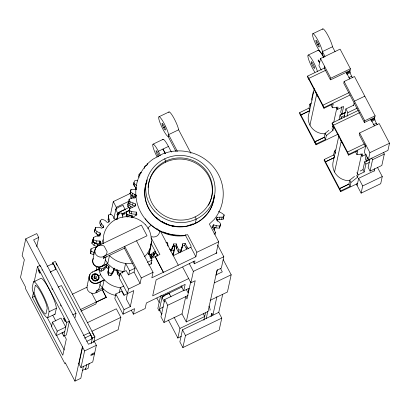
<?xml version="1.0" encoding="UTF-8"?>
<svg xmlns="http://www.w3.org/2000/svg" width="410" height="410" viewBox="0 0 410 410"><rect width="100%" height="100%" fill="white"/><g stroke="black" fill="none" stroke-linecap="round" stroke-linejoin="round"><path stroke-width="0.61" d="M136.412 189.282L131.036 189.522L130.488 191.654L132.563 193.315L136.166 195.165L135.679 197.476L130.908 198.404L129.145 199.25L129.124 201.351L135.408 203.898L135.402 205.938L129.539 208.751L129.073 210.899L129.427 213.077L131.277 213.841L135.941 214.271L136.187 215.522M135.408 203.898L134.941 206.046L128.658 203.498L129.145 199.25M108.865 222.138L108.112 220.119L108.717 214.937L110.992 214.092L113.426 216.506L114.482 219.094L116.788 219.191M108.112 220.119L108.717 214.937M122.795 217.305L122.549 214.948L121.616 213.051L119.166 212.918L117.849 215.511L117.26 219.073M126.792 211.591L126.644 213.979L127.556 214.553L127.09 216.695L126.177 216.126L126.792 211.591L129.375 210.617M117.849 215.511L117.614 218.699L117.286 219.14M311.277 103.059L309.857 104.181L308.996 108.137L299.695 112.606L300.894 114.897L300.725 115.697L316.002 144.802L338.199 134.137M328.922 130.293L325.135 133.286L324.279 137.242L314.972 141.711L314.798 142.511M335.882 149.922L334.457 151.039L333.602 154.995L324.295 159.47L325.499 161.76L325.325 162.56L340.602 191.66L357.679 183.46M354.476 176.408L349.74 180.144L348.879 184.1L339.572 188.569L339.403 189.369M156.963 256.214L157.209 254.436M157.184 255.85L157.348 254.661M173.204 255.696L174.773 245.554L173.43 255.302M149.681 250.53L148.881 254.723C151.987 244.76 153.355 232.87 145.381 224.7M170.867 251.11L172.364 248.767L173.691 243.899L176.397 243.935L175.931 246.082L176.587 248.68L178.401 252.145L180.59 251.93L181.804 248.527L182.763 243.791L185.156 243.407L186.965 246.846L188.569 248.849M112.668 273.49L114.098 268.145L112.668 273.49L110.802 275.74L108.435 275.11L107.932 273.07L109.142 266.838L108.635 266.157L106.861 265.183L106.374 265.326L105.877 267.607L103.679 270.026L101.019 271.333L99.107 269.826L99.507 267.776M307.623 76.101L307.449 76.901L308.648 79.192L308.822 78.392L307.623 76.101L324.694 67.896M345.348 112.74L341.909 114.39L343.626 106.467L337.517 109.403L338.014 107.118L332.377 107.779L333.233 103.822L323.931 108.296L322.726 106.005L322.901 105.206L308.822 78.392L325.899 70.192M332.223 122.959L332.049 123.758L333.253 126.049L333.427 125.255L332.223 122.959L358.401 110.382M366.007 154.396L362.117 156.261L362.614 153.981L356.977 154.642L357.838 150.685L348.531 155.154L347.326 152.863L347.501 152.064L333.427 125.255L359.606 112.673M97.672 245.744L97.867 244.785L97.57 244.375L94.49 243.058L92.347 240.988L93.224 238.784M108.609 217.838L109.736 220.862L109.619 221.395L107.999 222.317L107.143 222.394L105.109 220.421L101.885 219.145L100.168 220.805L101.28 223.522L103.679 226.412L101.839 228.293L99.164 227.268L95.709 227.345L94.833 229.544L96.97 231.614L100.055 232.936L100.353 233.341L99.958 235.258L99.451 235.929L96.596 236.042L93.495 237.477L92.727 241.07M330.465 79.888L330.829 78.172L320.507 58.543L340.095 49.128L350.412 68.762L349.858 71.284L350.166 72.719A4.515 0.753 64.3 0 0 351.365 75.609L351.985 76.788A4.515 0.753 64.3 0 0 352.518 77.685M370.291 119.674L364.393 122.513L364.756 120.791L344.123 81.503L354.486 76.526L375.114 115.815L374.561 118.336L374.868 119.771A4.515 0.753 64.3 0 0 376.067 122.662L376.687 123.84A4.515 0.753 64.3 0 0 377.22 124.737M36.726 246.671L38.74 237.405L36.731 233.587L25.763 238.861L22.14 255.538L24.349 259.74L20.5 277.452L25.645 287.246L25.394 288.389L65.016 363.86L65.267 362.717L74.933 381.126L80.806 378.302L83.461 366.084M33.451 281.947L32.18 287.794A17.399 2.896 64.3 0 0 39.175 306.506A17.399 2.896 64.3 0 0 47.821 317.586L55.089 314.091L56.36 308.248A17.399 2.896 64.3 0 0 49.369 289.537A17.399 2.896 64.3 0 0 40.718 278.457L33.451 281.947A17.399 2.896 64.3 0 1 42.102 293.027A17.399 2.896 64.3 0 1 49.092 311.738L47.821 317.586M61.987 332.782L63.76 336.164L66.425 334.883L69.403 321.179L40.124 265.419L37.464 266.7L34.486 280.399L35.075 281.526M64.529 335.816L66.297 339.188L62.807 355.265L32.39 297.327L33.461 292.381M50.64 272.491L50.912 271.251M52.388 264.45L52.793 262.595L55.299 261.39L94.92 336.856L93.711 342.422M56.242 335.641L57.215 331.167L65.733 327.072L61.003 318.058L52.48 322.152L51.511 326.632L56.242 335.641L64.765 331.552M63.76 336.164L66.738 322.46L37.464 266.7M75.05 317.673L76.004 313.286L61.428 285.524L58.128 287.108M97.078 246.661L93.992 245.339L91.855 243.268L92.347 240.988M100.353 233.341L99.855 235.627L96.478 233.9L94.341 231.829L94.833 229.544M96.396 247.394L94.11 247.481L91.01 248.916L90.513 251.202L90.651 253.57L93.46 254.625L93.957 252.345L95.058 252.334M95.212 229.626L95.709 227.345M90.651 253.57L91.143 251.284L91.01 248.916M93.629 239.845L96.442 240.901L100.235 241.157L99.743 243.437L95.945 243.186L93.131 242.125L93.629 239.845L93.495 237.477M93.992 245.339L94.49 243.058M96.478 233.9L96.97 231.614M100.168 220.805L99.671 223.091L100.783 225.808L102.684 227.765M95.945 243.186L96.442 240.901M87.222 285.514L89.334 275.776M95.094 249.265L92.978 259.002A6.196 5.971 12.3 0 0 96.96 266.592A6.196 5.971 12.3 0 0 104.745 262.851L106.082 256.537M95.228 249.869C95.325 246.856 97.77 244.673 100.486 243.822L100.67 243.007L100.235 241.157M98.543 236.109L98.795 234.966L99.937 236.139M100.783 225.808L101.28 223.522M97.201 246.092L97.57 244.375M99.558 235.222L100.055 232.936M97.621 245.928L97.867 244.785M92.404 272.337L92.481 271.963L98.538 269.057L98.456 269.426L94.602 271.282M99.256 243.156L99.753 240.87M103.192 227.586L103.561 225.874M103.428 227.55L103.679 226.412M100.419 244.15L100.67 243.007M94.162 278.651L94.7 276.186L93.588 274.064M94.9 279.179L95.299 277.334M110.485 214.522L113.293 201.592L130.021 193.556M74.933 381.126L82.4 346.732M99.107 269.826L99.604 267.54L101.511 269.052L101.019 271.333M78.976 363.793L82.6 347.116M98.569 276.094L98.651 275.725L100.629 274.772C104.627 281.983 112.125 286.944 120.35 287.661L123.789 286.011M100.696 281.327L99.363 287.646A6.196 5.971 12.3 0 1 96.294 291.085L95.925 292.801L94.402 293.309A6.196 5.971 12.3 0 1 87.222 285.509M102.372 288.066L104.171 279.789L98.118 282.7L98.036 283.069L104.089 280.163M93.316 258.418A6.196 5.971 12.3 0 0 101.598 266.664L101.68 266.295L107.733 263.384L105.252 259.873M124.404 248.199L134.9 268.191L134.07 272.014L128.371 274.751L126.162 270.549L120.284 273.373L119.295 277.939L127.515 293.601L128.509 289.035L140.087 283.469L141.286 277.934L124.773 246.482L124.404 248.199L103.422 258.274L103.791 256.563A6.196 5.971 12.3 0 0 106.861 253.124L107.123 251.74L104.191 246.159L102.874 245.534A6.196 5.971 12.3 0 0 98.159 245.831L96.832 246.692M93.998 352.902L94.5 353.861L92.737 361.968L80.98 367.611L84.603 350.934L69.054 321.317M113.831 218.699L116.302 207.322L113.293 201.592M103.679 270.026L104.176 267.745L106.374 265.326M105.877 267.607L106.364 267.469L106.861 265.183M116.835 219.232L118.27 212.616L129.212 207.363M128.668 274.992L129.565 270.851L125.629 263.353L123.83 271.63L118.208 270.549L112.504 267.848L107.697 263.82L109.49 255.543C113.939 260.114 119.884 262.861 126.213 263.471A24.226 23.36 12.3 0 0 132.507 263.071M118.92 214.061L119.166 212.918M86.648 364.603L85.562 369.605L88.068 368.4L89.144 363.455M91.204 343.626L92.414 338.06L52.793 262.595M108.645 269.124L108.137 268.442L108.635 266.157M107.927 271.789L109.142 266.838M107.932 273.07L108.419 269.508M108.435 275.11L108.932 272.824L108.43 270.784M110.802 275.74L111.3 273.455L113.16 271.205M96.288 302.196L106.257 297.404L102.285 289.481M38.74 237.405L33.646 239.855L88.478 344.292L94.351 341.468L96.36 345.287L94.746 352.718L92.788 353.656A2.204 0.456 -27.7 0 0 90.702 355.168A2.204 0.456 -27.7 0 0 92.537 354.799L94.5 353.861M136.166 195.165L135.7 197.312L132.097 195.462L130.021 193.802L130.488 191.654M128.304 201.93L127.336 206.414L129.965 208.352L130.431 206.209L127.802 204.267M131.036 189.522L130.021 193.802M113.601 270.431L114.021 270.072L114.39 268.36M128.658 203.498L129.124 201.351M126.177 216.126L126.644 213.979M128.33 207.265L128.796 205.118M136.299 187.836L134.337 186.191L133.465 184.531L133.932 182.383L134.885 180.564L137.739 180.82M129.78 204.185L130.247 202.038M132.097 195.462L132.563 193.315M132.025 196.487L131.559 198.635L130.472 196.995L130.939 194.847L132.025 196.487L134.29 198.312M134.337 186.191L134.803 184.044L133.932 182.383M117.644 270.052L118.387 272.312L119.71 273.988L119.213 276.268C117.501 274.556 116.476 271.943 117.106 269.555M129.427 213.077L129.893 210.93L129.539 208.751M135.818 187.165L135.464 188.779L135.818 189.563M133.952 196.559L134.418 194.417M117.342 273.429L117.834 271.143M141.635 172.851L140.568 172.666L139.087 174.219L138.621 176.367L139.139 177.356M132.558 205.184L133.024 203.037M136.115 189.415L136.345 188.344M117.89 274.597L118.387 272.312M131.277 213.841L131.743 211.693L129.893 210.93M140.338 173.737L140.568 172.666M131.456 217.361L131.707 216.219L129.504 215.147L127.213 216.992M132.271 217.566L132.62 215.957L127.556 214.553M123.041 314.198L124.035 309.632L130.303 306.618L133.783 290.587L123.897 295.349L121.688 291.151L115.815 293.975L114.82 298.541L123.041 314.198L134.618 308.638L133.419 314.173L145.171 308.525L146.375 302.99L185.151 284.361L183.747 290.808L189.036 288.266L188.046 292.837L186.258 289.434M144.233 168.484L144.699 166.337L146.98 165.245M122.477 272.527L122.723 271.384M135.941 214.271L136.407 212.124L131.743 211.693M119.32 292.391L120.35 287.661L124.286 295.164M87.268 322.747L116.337 308.786L120.847 317.381L118.167 329.712L93.664 341.484M127.633 292.817L126.29 298.982L130.303 306.618M165.517 162.252L165.768 161.099L164.605 158.885M149.793 249.931L151.592 241.659M155.149 251.058L150.598 254.63L150.132 256.778L155.072 252.842L155.421 251.227M151.075 256.291L151.541 254.144M154.903 253.452A6.196 5.971 12.3 0 1 151.833 256.891L151.756 257.265L150.101 258.054M151.039 264.245L151.941 260.104L148 252.606M153.14 254.671L153.607 252.524M216.116 253.59L218.679 241.792L209.372 224.06L214.163 219.509A43.803 42.24 12.3 0 0 214.24 167.998A43.803 42.24 12.3 0 0 162.821 153.847L152.925 159.213A43.803 42.24 12.3 0 0 139.072 208.746A43.803 42.24 12.3 0 0 185.151 235.232L187.595 234.638L196.856 252.273L195.877 256.768L163.39 272.373L155.195 256.604L150.921 258.654M136.53 240.839L153.043 272.291L151.838 277.821L163.416 272.26L155.195 256.604M167.229 245.016L167.695 242.869L165.886 242.336M167.531 244.755L167.762 243.683M160.602 295.835L157.86 308.458L159.126 310.867L160.274 310.314M170.688 251.038L171.037 249.429L172.83 246.62M159.126 310.867L162.257 296.44L161.75 295.477M172.364 248.767L173.691 243.899M172.533 254.953L172.876 253.37L173.743 255.02M173.266 255.85L173.502 254.779M183.716 290.408L164.717 299.536L160.971 316.781L163.979 322.506L182.004 313.85L185.745 296.604L186.986 298.967L190.722 281.752M176.587 248.68L177.053 246.533L176.397 243.935M178.401 252.145L178.868 249.997L177.053 246.533M163.979 322.506L167.721 305.265L164.717 299.536M180.59 251.93L182.271 246.379L181.804 248.527M181.071 251.007L181.538 248.86M182.763 243.791L182.296 245.938L184.69 245.554L185.156 243.407M195.877 256.768L190.865 247.22L191.111 246.077L185.571 235.524L185.771 234.612M186.965 246.846L186.499 248.993L184.69 245.554M195.329 223.245L196.226 219.114L195.063 216.9M181.312 336.374L177.858 338.035L179.944 328.42L174.024 317.14M194.33 263.886L194.991 260.852L156.159 279.84L152.674 295.871L188.579 278.626M217.654 245.016L223.814 256.747L221.333 268.166L217.023 270.236L208.075 311.457L186.248 321.937L195.201 280.722L190.891 282.792L193.371 271.374L189.266 263.548M218.761 312.374L182.481 329.804L179.862 341.853L182.87 347.583L219.155 330.152L221.769 318.104L218.761 312.374L222.671 294.37M182.87 347.583L185.489 335.534L182.481 329.804M212.411 227.755L213.046 226.914L213.513 224.767L216.311 225.731L219.734 226.033L220.693 224.219L219.816 222.558L216.229 219.555L217.08 217.274L223.583 217.08L224.132 214.948L222.056 213.287L218.458 211.437M217.08 217.274L216.613 219.422L223.117 219.222L224.132 214.948M213.046 226.914L215.844 227.878L216.311 225.731M217.561 221.333L217.93 219.622L216.818 220.16M215.065 234.53L215.532 232.383L213.718 228.918L211.929 226.868L213.513 224.767M219.437 219.534L219.903 217.387M215.844 227.878L219.273 228.18L219.734 226.033M221.631 219.35L222.097 217.203M220.693 224.219L220.226 226.366L219.273 228.18M223.117 219.222L223.583 217.08M203.873 320.287L205.487 312.851M206.209 318.667L207.814 311.277M216.152 275.243L217.361 269.683M211.227 316.3L211.883 313.291L212.882 315.198L216.931 296.568M223.204 259.597L231.178 274.782L227.432 292.022L210.161 300.32M299.695 112.606L299.52 113.406L300.725 115.697M320.507 58.543L318.949 65.718L321.24 70.084M314.321 88.611L308.966 113.288A16.092 15.513 12.3 0 0 325.243 133.814M309.95 125.158L316.648 94.315M316.002 144.802L316.177 144.002L314.972 141.711M323.931 108.296L324.105 107.497L322.901 105.206L349.079 92.624M331.418 104.36L331.172 105.488L332.377 107.779M316.177 144.002L325.484 139.533L326.339 135.577L332.966 130.344L333.463 128.063L332.5 126.229M324.295 159.47L324.12 160.269L325.325 162.56M332.643 127.295L333.181 124.824M333.714 122.359L336.794 108.168M339.034 119.787L340.095 114.908L345.22 112.448M341.894 106.615L340.705 112.099L341.909 114.39M340.9 119.028L341.299 117.198L340.095 114.908M338.926 135.474L333.566 160.146A16.092 15.513 12.3 0 0 349.843 180.672M344.072 117.347L345.902 108.932L353.738 105.17M334.555 172.015L341.253 141.173M347.07 116.261L347.854 112.653L345.902 108.932M353.604 105.462L354.137 102.997M340.602 191.66L340.777 190.86L339.572 188.569M348.531 155.154L348.705 154.355L347.501 152.064L364.577 143.859M356.018 151.218L355.772 152.351L356.977 154.642M340.777 190.86L350.084 186.391L350.945 182.435L357.571 177.207L358.068 174.921L356.864 172.63M357.243 174.153L361.4 155.031M377.374 167.229L382.263 176.541L380.705 183.716L361.118 193.136L357.11 185.494L358.663 178.319L374.335 170.791M365.541 146.703L364.346 152.177L368.359 159.813L387.942 150.403L389.5 143.228L379.188 123.574L359.606 132.983L359.227 134.68L365.541 146.703L365.904 145.002L359.606 132.983M358.068 174.921L364.177 171.985L362.973 169.694L364.695 161.771L367.544 160.402M366.232 154.693L365.305 158.962L366.509 161.253L369.948 159.598M364.177 171.985L365.899 164.061L364.695 161.771M366.509 161.253L367.437 156.984M361.118 193.136L362.676 185.955L358.663 178.319M368.359 159.813L369.917 152.638L365.904 145.002M369.948 158.993L368.124 167.403L370.076 171.124L381.833 165.476L384.313 154.058L383.447 152.412M370.076 171.124L372.557 159.705L371.721 158.111M374.115 171.149L374.653 168.684M324.52 66.179L324.151 67.875L330.178 79.345M344.123 81.503L343.744 83.199L349.771 94.674M122.267 273.06L122.703 271.379M210.924 316.141L211.883 313.291M94.341 231.829L94.992 230.179M91.855 243.268L92.511 241.618M147.81 228.647L149.322 226.54L150.649 225.674A6.196 5.971 12.3 0 1 151.649 225.295M150.455 247.65L147.743 253.119L144.474 256.798M133.465 184.531L133.942 183.624M214.051 233.936L215.532 232.383M132.584 217.459L136.899 214.63L136.407 212.124M101.511 269.052L104.176 267.745M312.866 33.702L322.911 28.874M159.034 116.742L169.074 111.915M317.34 44.634L319.011 43.829M308.233 55.053L318.278 50.225M163.503 127.674L165.179 126.869M322.583 29.289A11.019 1.835 64.3 0 1 326.898 33.605A11.019 1.835 64.3 0 1 332.243 45.679L332.479 46.766L322.434 51.593L325.022 56.518M168.746 112.33A11.019 1.835 64.3 0 1 173.061 116.65A11.019 1.835 64.3 0 1 178.411 128.719L178.642 129.806L168.597 134.634L177.422 151.439M153.079 144.146L163.124 139.323M158.383 151.254L168.428 146.426L171.4 152.089M330.829 78.172L350.412 68.762M331.024 79.622L345.568 72.637M346.127 72.365L350.048 70.484M346.496 72.898L349.858 71.284M346.563 73.441L349.92 71.822M346.804 74.333L350.166 72.719M348.874 77.546L351.678 76.204M300.894 114.897L309.652 110.69M309.965 110.644L300.884 115.01L314.962 141.819L324.607 137.186M116.302 207.322L128.965 201.233M324.105 107.497L350.284 94.92M354.435 101.157L364.797 96.181M121.837 213.917L129.319 210.32M347.854 112.653L357.371 108.081M341.299 117.198L344.738 115.548M333.463 128.063L334.575 127.525M47.053 266.397L52.818 263.63M98.159 245.831L141.383 225.064L147.021 235.796L102.274 257.06A6.196 5.971 12.3 0 1 96.827 246.697M364.756 120.791L375.114 115.815M50.363 271.938L55.555 269.447M370.83 119.418L374.75 117.537M370.64 120.217L374.561 118.336M371.265 120.489L374.622 118.874M371.506 121.386L374.868 119.771M373.577 124.599L376.38 123.256M32.39 297.327L34.527 296.302M101.598 266.664L107.651 263.758M325.499 161.76L334.258 157.553M333.996 157.778L325.484 161.868L339.562 188.677L349.207 184.044M348.705 154.355L365.781 146.155M150.183 257.685L151.833 256.891M369.917 152.638L389.5 143.228M155.17 256.716L159.895 254.446L151.126 237.749M129.565 270.851L135.305 268.094M147.349 262.308L151.941 260.104M49.092 311.738L56.36 308.248M148.676 264.998L151.526 263.625L150.972 262.574M96.294 291.085L102.536 288.092M372.557 159.705L384.313 154.058M103.863 288.983L95.925 292.801A6.196 5.971 12.3 0 0 97.252 291.93M173.286 255.666L190.865 247.22M365.899 164.061L369.338 162.406M360.195 171.026L362.973 169.694M141.286 277.934L153.043 272.291M196.856 252.273L218.679 241.792M80.247 309.678L106.313 297.153M72.708 314.87L76.004 313.286M80.934 311.154L95.904 303.959L96.34 301.944L91.737 293.17M66.738 322.46L69.403 321.179M362.676 185.955L382.263 176.541M193.371 271.374L223.814 256.747M162.257 296.44L182.409 286.754M91.784 331.341L120.847 317.381M83.168 335.693L89.513 332.643L90.805 335.098A3.218 0.538 64.3 0 1 92.045 338.188A3.218 0.538 64.3 0 1 91.527 338.496M84.46 338.147L90.805 335.098M215.957 274.92L222.292 271.876L220.524 268.509M92.414 338.06L94.92 336.856M86.797 341.335L91.989 338.844M167.721 305.265L188.041 295.502M214.481 282.803L231.178 274.782M84.603 350.934L96.36 345.287M82.349 370.404L85.741 368.774A3.218 0.538 64.3 0 1 85.459 368.815M179.944 328.42L204.687 316.53L203.211 313.712M185.489 335.534L221.769 318.104M72.206 294.308L87.13 287.143M185.571 235.524C170.909 237.892 155.621 231.583 146.267 220.139A41 39.529 12.3 0 1 145.16 218.653M178.868 249.997L181.056 249.782M173.225 246.046L175.931 246.082M114.021 270.072L116.855 270.692M169.468 249.167L171.037 249.429M116.05 295.461C109.434 294.447 103.356 290.27 99.896 284.55M108.932 272.824L111.3 273.455M91.143 251.284L93.957 252.345M155.072 252.842L156.179 253.344M130.431 206.209L132.415 207.147M149.137 253.857L150.598 254.63M106.364 267.469L108.137 268.442M150.588 244.201L151.474 244.821M134.803 184.044L136.766 185.689M312.271 100.132L311.697 99.041L313.255 91.866L313.824 92.957M350.058 95.217L364.393 122.513M356.249 183.859L357.11 185.494M345.958 71.745L349.771 79.007M370.855 119.161L374.371 125.865M332.479 46.766L335.067 51.691M322.014 53.536L324.023 57.364M319.61 62.771L318.129 59.952A11.019 1.835 64.3 0 1 319.405 62.52M336.313 107.112L337.517 109.403M360.913 153.97L362.117 156.261M308.689 79.074L322.762 105.882M333.289 125.931L347.367 152.745M332.008 128.514L332.966 130.344M356.608 175.372L357.571 177.207M309.857 104.181L310.821 106.016M325.135 133.286L326.339 135.577M334.457 151.039L335.662 153.33M349.74 180.144L350.945 182.435M308.996 108.137L309.719 109.511M324.279 137.242L325.484 139.533M333.602 154.995L334.565 156.83M348.879 184.1L350.084 186.391M178.642 129.806L190.993 153.34M168.177 136.576L176.115 151.7M165.358 153.571L162.98 149.045A11.019 1.835 64.3 0 1 165.189 153.694M216.695 252.534L216.89 252.898L194.278 263.758L193.125 261.559M147.123 163.498L147.713 164.615M139.087 174.219L139.866 175.7M182.675 267.146L190.891 282.792M160.433 231.178L178.299 265.214M181.107 285.78L183.747 290.808M151.116 243.504L157.548 255.748M182.004 313.85L186.248 321.937M123.169 205.717L125.373 209.92M169.376 293.734L171.031 296.886M118.27 212.616L119.028 214.061M115.892 209.715L118.1 213.912M162.104 297.727L164.308 301.929A4.167 0.861 -27.7 0 1 164.43 301.37M156.84 297.998L159.208 302.513M168.387 319.99L177.858 338.035M159.439 310.001L161.642 314.198A4.167 0.861 -27.7 0 1 162.191 313.204M134.07 272.014L140.087 283.469M120.284 273.373L128.509 289.035M131.354 310.242L133.419 314.173M115.815 293.975L124.035 309.632M102.228 289.732L106.257 297.404M95.904 278.477L97.016 280.599M92.035 353.845L92.537 354.799M25.763 238.861L40.293 266.536M51.855 288.558L52.449 289.691M60.454 304.938L61.049 306.07M78.776 363.414L80.98 367.611M52.818 315.321L55.775 320.953M52.48 322.152L57.215 331.167M47.155 317.407L51.88 326.396M56.6 335.39L64.273 350.007M97.185 234.535L97.852 236.16M100.629 274.772L98.513 268.986A24.226 23.36 12.3 0 1 98.185 267.176M132.62 215.957L132.82 217.213M167.695 242.869L167.972 246.169M159.557 230.394L159.352 232.962A6.196 5.971 12.3 0 1 151.567 236.703M92.998 239.763L93.131 242.125M131.707 216.219L131.743 217.264M162.796 139.733A11.019 1.835 64.3 0 1 168.428 146.426M157.143 156.963A11.019 1.835 64.3 0 1 152.986 144.176A11.019 1.835 64.3 0 1 160.366 155.385M158.429 156.574A3.746 0.625 64.3 0 1 156.246 152.007A3.746 0.625 64.3 0 1 156.83 151.28A3.746 0.625 64.3 0 1 159.116 155.718M317.945 50.64A11.019 1.835 64.3 0 1 323.577 57.333M314.88 72.262A11.019 1.835 64.3 0 1 308.305 58.333A11.019 1.835 64.3 0 1 310.744 57.477A11.019 1.835 64.3 0 1 317.427 71.371M317.899 96.319A16.092 15.513 12.3 0 1 315.536 91.599M342.862 143.649A16.092 15.513 12.3 0 1 340.52 139.574M52.726 263.748A3.218 0.538 64.3 0 1 54.914 266.833A3.218 0.538 64.3 0 1 55.094 269.098M54.745 266.956A2.019 0.338 64.3 0 1 54.914 267.402M91.179 336.354A2.019 0.338 64.3 0 1 91.471 337.184M92.393 332.956A2.019 0.338 64.3 0 1 92.563 333.125M92.768 333.402A2.019 0.338 64.3 0 1 93.003 333.771M93.244 334.206A2.019 0.338 64.3 0 1 93.475 334.678M93.685 335.149A2.019 0.338 64.3 0 1 93.859 335.595M55.96 263.558A2.019 0.338 64.3 0 1 56.129 263.727M56.334 264.004A2.019 0.338 64.3 0 1 56.57 264.373M56.811 264.809A2.019 0.338 64.3 0 1 57.041 265.28M41.943 269.713A2.004 0.333 64.3 0 1 42.174 270.18M55.089 314.091A17.399 2.896 64.3 0 1 54.366 314.162M62.781 332.213A2.004 0.333 64.3 0 1 62.187 332.3M179.237 235.237A41 39.529 12.3 0 1 173.573 234.807M172.958 234.715A41 39.529 12.3 0 1 163.257 231.968M158.183 229.441A41 39.529 12.3 0 1 157.102 228.785M192.992 223.809A32.18 31.032 12.3 0 1 187.831 225.643M184.895 226.274A32.18 31.032 12.3 0 1 179.534 226.72M177.12 226.638A32.18 31.032 12.3 0 1 170.032 225.362M168.31 224.803A32.18 31.032 12.3 0 1 161.33 221.354M159.377 219.98A32.18 31.032 12.3 0 1 156.456 217.479M214.312 195.657A34.922 33.676 12.3 0 1 171.693 225.956A34.922 33.676 12.3 0 1 147.308 179.78M99.363 282.203A6.196 5.971 12.3 0 1 90.026 274.377M97.688 275.582A3.326 3.208 12.3 0 1 97.652 279.928A3.326 3.208 12.3 0 1 93.178 280.209A3.326 3.208 12.3 0 1 92.429 275.915M155.062 252.806A6.196 5.971 12.3 0 1 150.752 257.639M104.75 257.408A6.196 5.971 12.3 0 1 103.422 258.274M101.854 243.827A24.226 23.36 12.3 0 1 103.043 239.727M103.556 243.478A24.226 23.36 12.3 0 1 116.983 218.873A24.226 23.36 12.3 0 1 145.381 224.7M214.789 227.432A41.943 40.441 12.3 0 1 213.938 229.779M214.855 227.801A41.943 40.441 12.3 0 1 214.122 230.169M91.538 278.41A3.767 3.634 12.3 0 1 95.899 274.131A3.767 3.634 12.3 0 1 98.379 279.728M98.118 282.7A6.196 5.971 12.3 0 1 89.795 279.979A6.196 5.971 12.3 0 1 92.481 271.963M96.248 270.564A24.226 23.36 12.3 0 1 96.837 266.93M210.561 200.741A32.206 31.052 12.3 0 1 208.475 205.308M148.092 187.493A32.206 31.052 12.3 0 1 186.284 159.71A32.206 31.052 12.3 0 1 210.76 200.157M214.179 195.334A34.758 33.517 12.3 0 1 172.62 225.93A34.758 33.517 12.3 0 1 146.913 181.159M182.752 226.351A32.036 30.893 12.3 0 1 179.155 226.515M177.371 226.448A32.036 30.893 12.3 0 1 169.725 225.049M168.033 224.48A32.036 30.893 12.3 0 1 161.617 221.297M173.999 250.259A32.036 30.893 12.3 0 1 171.031 250.095M163.81 296.358A2.578 0.533 -27.7 0 1 164.205 296.046M121.98 214.297A2.578 0.533 -27.7 0 1 125.291 213.144A2.578 0.533 -27.7 0 1 122.267 215.255M118.198 214.374A1.322 0.272 -27.7 0 1 116.794 214.753A1.322 0.272 -27.7 0 1 118.341 213.712M159.751 310.083A4.167 0.861 -27.7 0 1 163.308 306.921M162.416 297.814A4.167 0.861 -27.7 0 1 165.491 294.892A4.167 0.861 -27.7 0 1 169.253 294.293M118.413 213.999A4.167 0.861 -27.7 0 1 118.218 213.354M119.284 212.411A4.167 0.861 -27.7 0 1 124.522 209.894M116.209 209.797A4.167 0.861 -27.7 0 1 118.797 207.132A4.167 0.861 -27.7 0 1 123.236 205.938M208.9 306.05A4.407 0.733 64.3 0 1 209.756 310.047M116.132 219.406A4.167 0.861 -27.7 0 1 117.101 218.909M35.291 285.657L34.081 291.208L34.291 292.678A13.258 2.209 64.3 0 0 39.406 305.43A13.258 2.209 64.3 0 0 45.443 313.927L45.981 313.875L47.191 308.32L46.981 306.854A13.258 2.209 64.3 0 0 41.866 294.103A13.258 2.209 64.3 0 0 35.829 285.606L35.291 285.657M168.725 136.253L168.397 136.663L167.746 136.397A11.019 1.835 64.3 0 1 160.018 122.754A11.019 1.835 64.3 0 1 160.966 118.377A11.019 1.835 64.3 0 1 168.366 133.542L168.725 136.253M322.562 53.208L322.229 53.623L321.583 53.356A11.019 1.835 64.3 0 1 313.855 39.709A11.019 1.835 64.3 0 1 314.803 35.337A11.019 1.835 64.3 0 1 322.204 50.502L322.562 53.208M162.36 125.091A3.746 0.625 64.3 0 0 165.307 130.088A3.746 0.625 64.3 0 0 163.477 124.927A3.746 0.625 64.3 0 0 162.36 125.091M311.559 63.406A3.746 0.625 64.3 0 0 314.506 68.403A3.746 0.625 64.3 0 0 312.676 63.237A3.746 0.625 64.3 0 0 311.559 63.406M316.197 42.051A3.746 0.625 64.3 0 0 319.144 47.047A3.746 0.625 64.3 0 0 317.314 41.881A3.746 0.625 64.3 0 0 316.197 42.051M38.443 270.651A2.004 0.333 64.3 0 0 40.016 273.321A2.004 0.333 64.3 0 0 39.037 270.559A2.004 0.333 64.3 0 0 38.443 270.651M63.827 319A2.004 0.333 64.3 0 0 65.405 321.676A2.004 0.333 64.3 0 0 64.426 318.913A2.004 0.333 64.3 0 0 63.827 319M92.506 279.733A3.767 3.634 12.3 0 0 98.882 278.503A3.767 3.634 12.3 0 0 94.51 273.762A3.767 3.634 12.3 0 0 92.506 279.733M92.834 279.451A3.326 3.208 12.3 0 0 98.461 278.364A3.326 3.208 12.3 0 0 94.602 274.177A3.326 3.208 12.3 0 0 92.834 279.451M94.32 278.175A1.322 1.276 12.3 0 0 96.555 277.744A1.322 1.276 12.3 0 0 95.023 276.079A1.322 1.276 12.3 0 0 94.32 278.175M156.559 209.5A32.206 31.052 12.3 0 0 211.012 199.004A32.206 31.052 12.3 0 0 173.676 158.491A32.206 31.052 12.3 0 0 156.559 209.5M154.667 211.129A34.758 33.517 12.3 0 0 213.441 199.798A34.758 33.517 12.3 0 0 173.138 156.066A34.758 33.517 12.3 0 0 154.667 211.129"/></g></svg>
